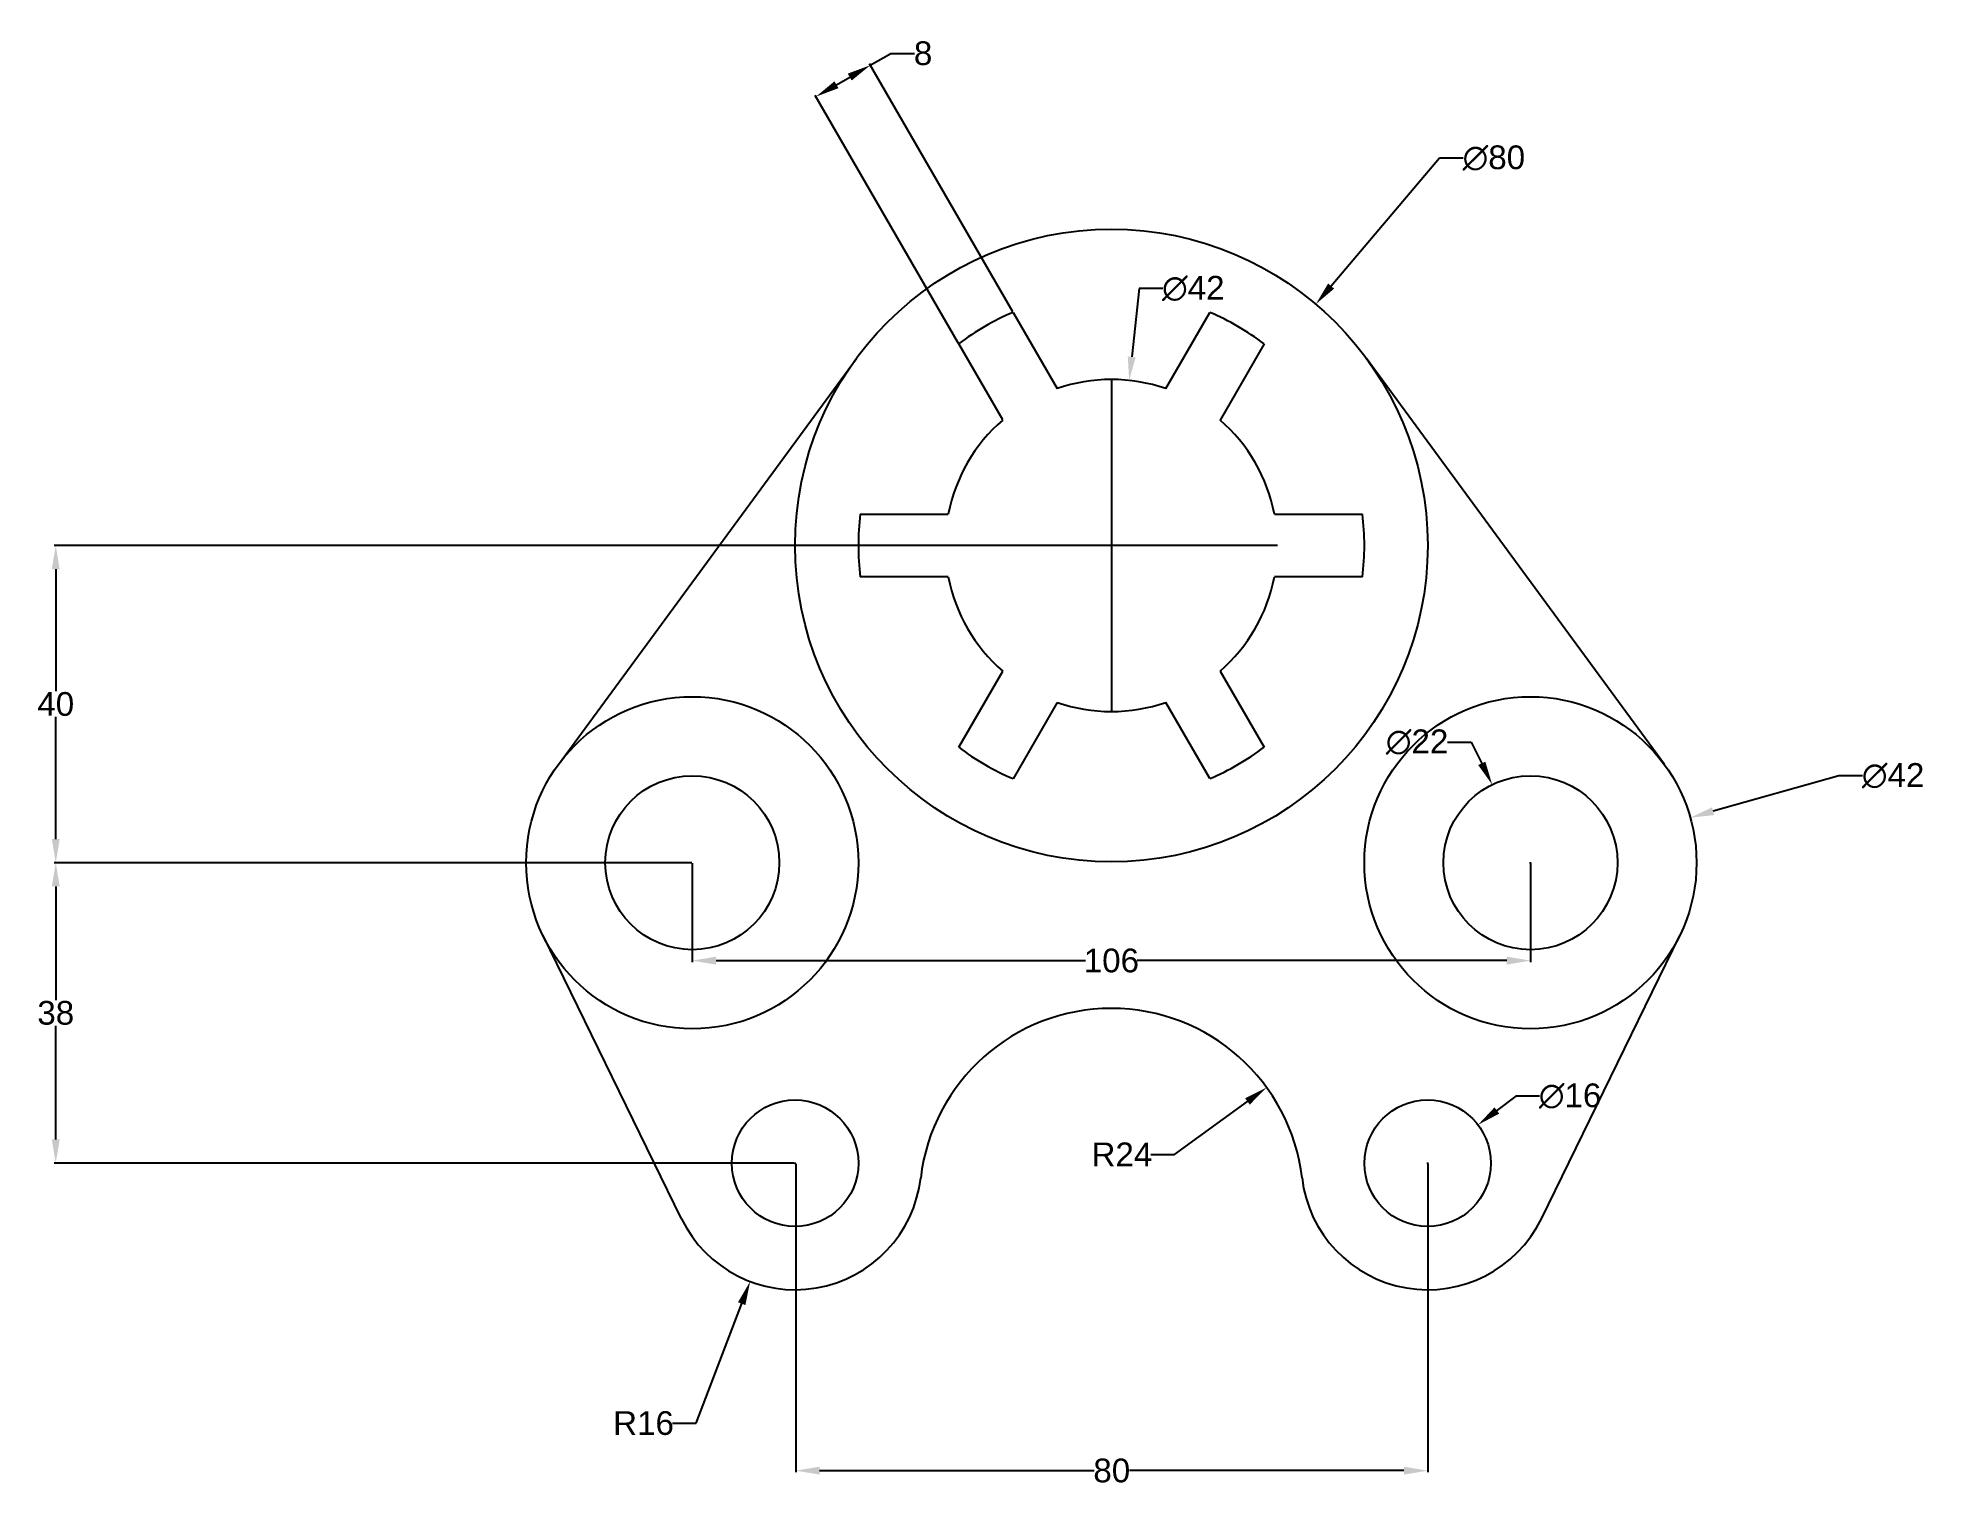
# Model space of a CAD drawing. Header units: millimetres. Extents: x 239 to 478, y 255 to 438.
import ezdxf

# ---------------------------------------------------------------- set-up
doc = ezdxf.new("R2010")
doc.units = ezdxf.units.MM
doc.header["$MEASUREMENT"] = 0
doc.styles.get("Standard").update_dxf_attribs({"font": 'arial.ttf'})
doc.dimstyles.get("Standard").update_dxf_attribs({"dimtxt": 3, "dimasz": 3, "dimexe": 0.18, "dimexo": 0.0625, "dimgap": 0.09, "dimtad": 0, "dimtih": 1, "dimtoh": 1, "dimdec": 0, "dimzin": 0, "dimdsep": 46, "dimtxsty": 'Standard', "dimcen": 0.09, "dimadec": 0, "dimazin": 0, "dimtfac": 1, "dimtdec": 0, "dimtofl": 0, "dimtmove": 0, "dimatfit": 3, "dimfxl": 1, "dimtolj": 1, "dimtzin": 0, "dimarcsym": 0})

# ---------------------------------------------------------------- blocks, each defined once
blk = doc.blocks.new('*U3')
for p, q in [((0.65, 6.8), (6.22, -2.84)), ((-0.65, -6.8), (-6.22, 2.84))]:
    blk.add_line(p, q)
blk = doc.blocks.new('*U4')
at = {"color": 0, "linetype": 'ByBlock', "lineweight": -2, "transparency": 16777216}
for p, rotation in [((388.09, 396.18), 299.9999999999999), ((348.81, 373.5), 59.99999999999999), ((401.19, 373.5), 240), ((361.91, 350.82), 120), ((388.09, 350.82), 180)]:
    blk.add_blockref('*U3', p, dxfattribs=dict(at, rotation=rotation))
blk.add_blockref('*U3', (361.91, 396.18), dxfattribs=at)
blk = doc.blocks.new('*D9')
at = {"color": 0, "lineweight": -2, "transparency": 16777216}
for p, q in [((334.91, 295.38), (335.09, 295.38)), ((335, 295.29), (335, 295.47)), ((322.5, 262.5), (328.25, 277.62)), ((319.5, 262.5), (322.5, 262.5))]:
    blk.add_line(p, q, dxfattribs=at)
at = {"color": 0, "transparency": 16777216}
blk.add_solid([(327.78, 277.8), (328.72, 277.44), (329.31, 280.42)], dxfattribs=at)
at = {"layer": 'Defpoints', "color": 0, "transparency": 16777216}
for p in [(335, 295.38), (329.31, 280.42)]:
    blk.add_point(p, dxfattribs=at)
at = {"color": 0, "transparency": 16777216, "insert": (315.83, 262.5), "char_height": 3, "attachment_point": 5}
blk.add_mtext('\\A1;R16', dxfattribs=at)
blk = doc.blocks.new('*D10')
at = {"color": 0, "lineweight": -2, "transparency": 16777216}
for p, q in [((383, 296.5), (392.21, 303.2)), ((380, 296.5), (383, 296.5))]:
    blk.add_line(p, q, dxfattribs=at)
at = {"color": 0, "transparency": 16777216}
blk.add_solid([(391.91, 303.6), (392.5, 302.79), (394.63, 304.96)], dxfattribs=at)
at = {"layer": 'Defpoints', "color": 0, "transparency": 16777216}
for p in [(394.63, 304.96), (375, 290.68)]:
    blk.add_point(p, dxfattribs=at)
at = {"color": 0, "transparency": 16777216, "insert": (376.33, 296.5), "char_height": 3, "attachment_point": 5}
blk.add_mtext('\\A1;R24', dxfattribs=at)
blk = doc.blocks.new('*D11')
at = {"color": 0, "lineweight": -2, "transparency": 16777216}
for p, q in [((374.94, 373.5), (241.32, 373.5)), ((241.5, 370.5), (241.5, 355.06)), ((241.5, 336.38), (241.5, 351.82)), ((321.94, 333.38), (241.32, 333.38))]:
    blk.add_line(p, q, dxfattribs=at)
at = {"color": 0, "transparency": 16777216}
for points in [[(241, 370.5), (242, 370.5), (241.5, 373.5)], [(241, 336.38), (242, 336.38), (241.5, 333.38)]]:
    blk.add_solid(points, dxfattribs=at)
at = {"layer": 'Defpoints', "color": 0, "transparency": 16777216}
for p in [(241.5, 373.5), (375, 373.5), (322, 333.38)]:
    blk.add_point(p, dxfattribs=at)
at = {"color": 0, "transparency": 16777216, "insert": (241.5, 353.44), "char_height": 3, "attachment_point": 5}
blk.add_mtext('\\A1;40', dxfattribs=at)
blk = doc.blocks.new('*D12')
at = {"color": 0, "lineweight": -2, "transparency": 16777216}
for p, q in [((321.94, 333.38), (241.32, 333.38)), ((241.5, 330.38), (241.5, 316)), ((241.5, 298.38), (241.5, 312.76)), ((334.85, 295.38), (241.32, 295.38))]:
    blk.add_line(p, q, dxfattribs=at)
at = {"color": 0, "transparency": 16777216}
for points in [[(241, 330.38), (242, 330.38), (241.5, 333.38)], [(241, 298.38), (242, 298.38), (241.5, 295.38)]]:
    blk.add_solid(points, dxfattribs=at)
at = {"layer": 'Defpoints', "color": 0, "transparency": 16777216}
for p in [(322, 333.38), (241.5, 295.38), (334.91, 295.38)]:
    blk.add_point(p, dxfattribs=at)
at = {"color": 0, "transparency": 16777216, "insert": (241.5, 314.38), "char_height": 3, "attachment_point": 5}
blk.add_mtext('\\A1;38', dxfattribs=at)
blk = doc.blocks.new('*D13')
at = {"color": 0, "lineweight": -2, "transparency": 16777216}
for p, q in [((335.09, 295.32), (335.09, 256.32)), ((415, 295.32), (415, 256.32)), ((338.09, 256.5), (372.81, 256.5)), ((412, 256.5), (377.28, 256.5))]:
    blk.add_line(p, q, dxfattribs=at)
at = {"color": 0, "transparency": 16777216}
for points in [[(338.09, 257), (338.09, 256), (335.09, 256.5)], [(412, 257), (412, 256), (415, 256.5)]]:
    blk.add_solid(points, dxfattribs=at)
at = {"layer": 'Defpoints', "color": 0, "transparency": 16777216}
for p in [(335.09, 295.38), (415, 295.38), (415, 256.5)]:
    blk.add_point(p, dxfattribs=at)
at = {"color": 0, "transparency": 16777216, "insert": (375.05, 256.5), "char_height": 3, "attachment_point": 5}
blk.add_mtext('\\A1;80', dxfattribs=at)
blk = doc.blocks.new('*D14')
at = {"color": 0, "lineweight": -2, "transparency": 16777216}
for p, q in [((322, 333.32), (322, 320.82)), ((428, 333.32), (428, 320.82)), ((325, 321), (371.74, 321)), ((425, 321), (378.26, 321))]:
    blk.add_line(p, q, dxfattribs=at)
at = {"color": 0, "transparency": 16777216}
for points in [[(325, 321.5), (325, 320.5), (322, 321)], [(425, 321.5), (425, 320.5), (428, 321)]]:
    blk.add_solid(points, dxfattribs=at)
at = {"layer": 'Defpoints', "color": 0, "transparency": 16777216}
for p in [(322, 333.38), (428, 333.38), (428, 321)]:
    blk.add_point(p, dxfattribs=at)
at = {"color": 0, "transparency": 16777216, "insert": (375, 321), "char_height": 3, "attachment_point": 5}
blk.add_mtext('\\A1;106', dxfattribs=at)
blk = doc.blocks.new('*D15')
at = {"color": 0, "lineweight": -2, "transparency": 16777216}
for p, q in [((344.51, 434.24), (347.11, 435.74)), ((347.11, 435.74), (350.11, 435.74)), ((340.23, 431.77), (341.91, 432.74)), ((362.53, 403.04), (344.42, 434.4)), ((355.65, 399.07), (337.55, 430.43))]:
    blk.add_line(p, q, dxfattribs=at)
at = {"color": 0, "transparency": 16777216}
for points in [[(341.66, 433.18), (342.16, 432.31), (344.51, 434.24)], [(339.98, 432.21), (340.48, 431.34), (337.64, 430.27)]]:
    blk.add_solid(points, dxfattribs=at)
at = {"layer": 'Defpoints', "color": 0, "transparency": 16777216}
for p in [(344.51, 434.24), (362.56, 402.98), (355.69, 399.01)]:
    blk.add_point(p, dxfattribs=at)
at = {"color": 0, "transparency": 16777216, "insert": (351.19, 435.74), "char_height": 3, "attachment_point": 5}
blk.add_mtext('\\A1;8', dxfattribs=at)
blk = doc.blocks.new('*D16')
at = {"color": 0, "lineweight": -2, "transparency": 16777216}
for p, q in [((416.5, 422.5), (402.79, 406.31)), ((419.5, 422.5), (416.5, 422.5)), ((374.91, 373.5), (375.09, 373.5)), ((375, 373.41), (375, 373.59))]:
    blk.add_line(p, q, dxfattribs=at)
at = {"color": 0, "transparency": 16777216}
blk.add_solid([(402.41, 406.64), (403.17, 405.99), (400.85, 404.02)], dxfattribs=at)
at = {"layer": 'Defpoints', "color": 0, "transparency": 16777216}
for p in [(400.85, 404.02), (349.15, 342.98)]:
    blk.add_point(p, dxfattribs=at)
at = {"color": 0, "transparency": 16777216, "insert": (423.37, 422.5), "char_height": 3, "attachment_point": 5}
blk.add_mtext('\\A1;∅80', dxfattribs=at)
blk = doc.blocks.new('*D17')
at = {"color": 0, "lineweight": -2, "transparency": 16777216}
for p, q in [((378.5, 406), (377.57, 397.36)), ((381.5, 406), (378.5, 406)), ((374.91, 373.5), (375.09, 373.5)), ((375, 373.41), (375, 373.59))]:
    blk.add_line(p, q, dxfattribs=at)
at = {"color": 0, "transparency": 16777216}
blk.add_solid([(377.07, 397.42), (378.07, 397.31), (377.25, 394.38)], dxfattribs=at)
at = {"layer": 'Defpoints', "color": 0, "transparency": 16777216}
for p in [(377.25, 394.38), (372.75, 352.62)]:
    blk.add_point(p, dxfattribs=at)
at = {"color": 0, "transparency": 16777216, "insert": (385.36, 406), "char_height": 3, "attachment_point": 5}
blk.add_mtext('\\A1;∅42', dxfattribs=at)
blk = doc.blocks.new('*D19')
at = {"color": 0, "lineweight": -2, "transparency": 16777216}
for p, q in [((467, 344.38), (451.1, 339.9)), ((470, 344.38), (467, 344.38)), ((427.91, 333.38), (428.09, 333.38)), ((428, 333.29), (428, 333.47))]:
    blk.add_line(p, q, dxfattribs=at)
at = {"color": 0, "transparency": 16777216}
blk.add_solid([(450.96, 340.38), (451.24, 339.41), (448.21, 339.08)], dxfattribs=at)
at = {"layer": 'Defpoints', "color": 0, "transparency": 16777216}
for p in [(448.21, 339.08), (407.79, 327.68)]:
    blk.add_point(p, dxfattribs=at)
at = {"color": 0, "transparency": 16777216, "insert": (473.86, 344.38), "char_height": 3, "attachment_point": 5}
blk.add_mtext('\\A1;∅42', dxfattribs=at)
blk = doc.blocks.new('*D20')
at = {"color": 0, "lineweight": -2, "transparency": 16777216}
for p, q in [((417.52, 348.64), (420.52, 348.64)), ((420.52, 348.64), (421.84, 345.95)), ((427.91, 333.38), (428.09, 333.38)), ((428, 333.29), (428, 333.47))]:
    blk.add_line(p, q, dxfattribs=at)
at = {"color": 0, "transparency": 16777216}
blk.add_solid([(422.29, 346.17), (421.39, 345.73), (423.16, 343.26)], dxfattribs=at)
at = {"layer": 'Defpoints', "color": 0, "transparency": 16777216}
for p in [(423.16, 343.26), (432.85, 323.5)]:
    blk.add_point(p, dxfattribs=at)
at = {"color": 0, "transparency": 16777216, "insert": (413.66, 348.64), "char_height": 3, "attachment_point": 5}
blk.add_mtext('\\A1;∅22', dxfattribs=at)
blk = doc.blocks.new('*D21')
at = {"color": 0, "lineweight": -2, "transparency": 16777216}
for p, q in [((426.14, 303.87), (423.75, 302.05)), ((429.14, 303.87), (426.14, 303.87)), ((414.91, 295.38), (415.09, 295.38)), ((415, 295.29), (415, 295.47))]:
    blk.add_line(p, q, dxfattribs=at)
at = {"color": 0, "transparency": 16777216}
blk.add_solid([(423.45, 302.44), (424.05, 301.65), (421.36, 300.23)], dxfattribs=at)
at = {"layer": 'Defpoints', "color": 0, "transparency": 16777216}
for p in [(421.36, 300.23), (408.64, 290.53)]:
    blk.add_point(p, dxfattribs=at)
at = {"color": 0, "transparency": 16777216, "insert": (433.01, 303.87), "char_height": 3, "attachment_point": 5}
blk.add_mtext('\\A1;∅16', dxfattribs=at)

msp = doc.modelspace()

# ---------------------------------------------------------------- linework, layer by layer
for p, q in [((305.07, 345.8), (342.75, 397.16)), ((444.93, 345.8), (407.25, 397.16)), ((375, 394.5), (375, 352.5)), ((396, 373.5), (354, 373.5)), ((320.62, 288.36), (303.13, 324.16)), ((429.38, 288.36), (446.87, 324.16))]:
    msp.add_line(p, q)
for centre, radius in [((375, 373.5), 40), ((322, 333.38), 21), ((428, 333.38), 21), ((322, 333.38), 11), ((428, 333.38), 11), ((335, 295.38), 8), ((415, 295.38), 8)]:
    msp.add_circle(centre, radius)
for centre, radius, start, end in [((375, 373.5), 32, 112.8765, 127.1267), ((375, 373.5), 32, 52.8765, 67.1267), ((375, 373.5), 21, 70.8965, 109.1067), ((375, 373.5), 21, 130.8965, 169.1067), ((375, 373.5), 21, 10.8965, 49.1067), ((375, 373.5), 32, 172.8765, 187.1267), ((375, 373.5), 32, 352.8765, 7.1267), ((375, 373.5), 21, 190.8965, 229.1067), ((375, 373.5), 21, 310.8965, 349.1067), ((375, 373.5), 21, 250.8965, 289.1067), ((375, 373.5), 32, 232.8765, 247.1267), ((375, 373.5), 32, 292.8765, 307.1267), ((375, 290.68), 24.28, 6.6967, 173.3049), ((335, 295.38), 16, 206.0377, 353.3049), ((415, 295.38), 16, 186.6967, 333.9624)]:
    msp.add_arc(centre, radius, start, end)

# ---------------------------------------------------------------- block references
msp.add_blockref('*U4', (0, 0))

# ---------------------------------------------------------------- dimensions: what is measured, and where the dimension line sits
at = {"color": 40, "true_color": 0xf8d731}
dim = msp.add_aligned_dim(p1=(355.69, 399.01), p2=(362.56, 402.98), distance=36.1, dimstyle='Standard', dxfattribs=at)
dim.commit()
dim.dimension.update_dxf_attribs({"geometry": '*D15', "text_midpoint": (351.19, 435.74)})
for p1, p2, picture, middle in [((349.15, 342.98), (400.85, 404.02), '*D16', (423.37, 422.5)), ((372.75, 352.62), (377.25, 394.38), '*D17', (385.36, 406)), ((407.79, 327.68), (448.21, 339.08), '*D19', (473.86, 344.38))]:
    dim = msp.add_diameter_dim_2p(p1=p1, p2=p2, dimstyle='Standard', dxfattribs=at)
    dim.commit()
    dim.dimension.update_dxf_attribs({"geometry": picture, "text_midpoint": middle, "dimtype": 163})
for base, p2, picture, middle in [((241.5, 373.5), (375, 373.5), '*D11', (241.5, 353.44)), ((241.5, 295.38), (334.91, 295.38), '*D12', (241.5, 314.38))]:
    dim = msp.add_linear_dim(base=base, p1=(322, 333.38), p2=p2, angle=90, dimstyle='Standard', dxfattribs=at)
    dim.commit()
    dim.dimension.update_dxf_attribs({"geometry": picture, "text_midpoint": middle})
for p1, p2, picture, middle in [((432.85, 323.5), (423.16, 343.26), '*D20', (413.66, 348.64)), ((408.64, 290.53), (421.36, 300.23), '*D21', (433.01, 303.87))]:
    dim = msp.add_diameter_dim_2p(p1=p1, p2=p2, dimstyle='Standard', dxfattribs=at)
    dim.commit()
    dim.dimension.update_dxf_attribs({"geometry": picture, "text_midpoint": middle})
for base, p1, p2, picture, middle in [((428, 321), (322, 333.38), (428, 333.38), '*D14', (375, 321)), ((415, 256.5), (335.09, 295.38), (415, 295.38), '*D13', (375.05, 256.5))]:
    dim = msp.add_linear_dim(base=base, p1=p1, p2=p2, dimstyle='Standard', dxfattribs=at)
    dim.commit()
    dim.dimension.update_dxf_attribs({"geometry": picture, "text_midpoint": middle})
for center, mpoint, picture, middle in [((375, 290.68), (394.63, 304.96), '*D10', (376.33, 296.5)), ((335, 295.38), (329.31, 280.42), '*D9', (315.83, 262.5))]:
    dim = msp.add_radius_dim(center=center, mpoint=mpoint, dimstyle='Standard', dxfattribs=at)
    dim.commit()
    dim.dimension.update_dxf_attribs({"geometry": picture, "text_midpoint": middle, "dimtype": 164})

doc.saveas('drawing.dxf')
